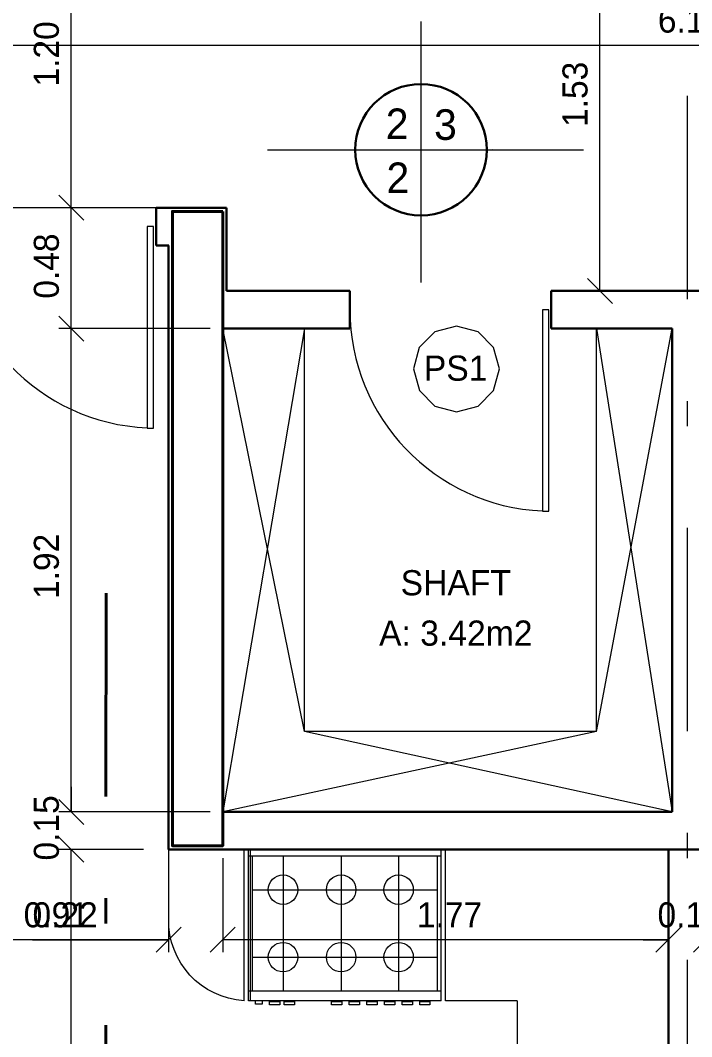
# Model space of a CAD drawing. Header units: metres. Extents: x 2.9 to 62.3, y 8 to 50.1.
# Drawn here: x 27.85 to 30.517, y 18.646 to 22.684 of the extents above; entities that cross this region are included whole.
import ezdxf
from ezdxf.enums import TextEntityAlignment as Align

# ---------------------------------------------------------------- set-up
doc = ezdxf.new("R2010")
doc.units = ezdxf.units.M
doc.header["$MEASUREMENT"] = 0
doc.linetypes.add('DGN Style 4', pattern=[1.616637, 0.807814, -0.403907, 0.00101, -0.403907])
doc.layers.get('Defpoints').update_dxf_attribs({"lineweight": 0})
for name, color, linetype, lineweight in [('00-EDIFICACOES TÉRREO', 7, 'Continuous', 0), ('CORNIJAS_VAR NA PLANTA PTIPO 1', 7, 'Continuous', 0), ('Cotas', 13, 'Continuous', 0), ('Level 12', 7, 'Continuous', 0), ('Level 14', 7, 'Continuous', 0), ('Level 3', 7, 'Continuous', 0), ('Level 36', 7, 'Continuous', 0), ('Level 45', 7, 'Continuous', 0), ('Level 7', 7, 'Continuous', 0)]:
    doc.layers.add(name, color=color, linetype=linetype, lineweight=lineweight)
doc.styles.add('Style-INTL_ENGINEERING', font='INTL_ENGINEERING.shx')
doc.dimstyles.get("Standard").update_dxf_attribs({"dimtxt": 0.18, "dimasz": 0.18, "dimexe": 0.18, "dimexo": 0.0625, "dimgap": 0.09, "dimtad": 0, "dimtih": 1, "dimtoh": 1, "dimdec": 4, "dimzin": 1, "dimdsep": 46, "dimtxsty": 'Standard', "dimcen": 0, "dimadec": 0, "dimazin": 0, "dimtfac": 1, "dimtdec": 4, "dimtofl": 0, "dimtmove": 0, "dimatfit": 3, "dimfxl": 0, "dimtolj": 1, "dimtzin": 1, "dimarcsym": 0})

# ---------------------------------------------------------------- blocks, each defined once
blk = doc.blocks.new('*U40')
at = {"layer": 'Level 36', "color": 172, "linetype": 'Continuous', "lineweight": 13}
for p, q in [((-0.3825, 0.308), (0.3825, 0.3081)), ((-0.3825, -0.292), (-0.3825, 0.308)), ((-0.3825, 0.283), (0.3825, 0.283)), ((-0.375, -0.2919), (-0.375, 0.308)), ((-0.3675, -0.2533), (-0.3675, 0.283)), ((-0.2445, -0.2533), (-0.2445, 0.283)), ((-0.0138, -0.2533), (-0.0138, 0.283)), ((0.2145, -0.2533), (0.2145, 0.283)), ((0.3675, -0.2533), (0.3675, 0.2831)), ((0.3825, -0.292), (0.3825, 0.3081)), ((-0.3675, 0.1489), (0.3675, 0.149)), ((-0.3675, -0.1192), (0.3675, -0.1192)), ((-0.3825, -0.2533), (0.3825, -0.2533)), ((0.3825, -0.292), (-0.3825, -0.292)), ((-0.3556, -0.3061), (-0.3556, -0.292)), ((-0.3291, -0.3061), (-0.3556, -0.3061)), ((-0.3291, -0.292), (-0.3291, -0.3061)), ((-0.2995, -0.308), (-0.2995, -0.2957)), ((-0.2995, -0.2957), (-0.2587, -0.2957)), ((-0.2587, -0.308), (-0.2995, -0.308)), ((-0.2587, -0.2957), (-0.2587, -0.308)), ((-0.2409, -0.308), (-0.2409, -0.2957)), ((-0.2409, -0.2957), (-0.2001, -0.2957)), ((-0.2001, -0.308), (-0.2409, -0.308)), ((-0.2001, -0.2957), (-0.2001, -0.308)), ((-0.0531, -0.308), (-0.0531, -0.2957)), ((-0.0531, -0.2957), (-0.0123, -0.2957)), ((-0.0122, -0.308), (-0.0531, -0.308)), ((-0.0123, -0.2957), (-0.0122, -0.308)), ((0.0169, -0.308), (0.0169, -0.2957)), ((0.0169, -0.2957), (0.0577, -0.2957)), ((0.0578, -0.3081), (0.0169, -0.308)), ((0.0577, -0.2957), (0.0578, -0.3081)), ((0.0869, -0.3081), (0.0869, -0.2957)), ((0.0869, -0.2957), (0.1278, -0.2957)), ((0.1277, -0.3081), (0.0869, -0.3081)), ((0.1278, -0.2957), (0.1277, -0.3081)), ((0.1569, -0.308), (0.1569, -0.2957)), ((0.1569, -0.2957), (0.1978, -0.2957)), ((0.1977, -0.308), (0.1569, -0.308)), ((0.1978, -0.2957), (0.1977, -0.308)), ((0.2269, -0.308), (0.2269, -0.2957)), ((0.2269, -0.2957), (0.2678, -0.2957)), ((0.2678, -0.3081), (0.2269, -0.308)), ((0.2678, -0.2957), (0.2678, -0.3081)), ((0.2969, -0.308), (0.2969, -0.2957)), ((0.2969, -0.2957), (0.3378, -0.2957)), ((0.3378, -0.308), (0.2969, -0.308)), ((0.3378, -0.2957), (0.3378, -0.308))]:
    blk.add_line(p, q, dxfattribs=at)
for centre in [(-0.2458, 0.1489), (-0.0151, 0.1489), (0.2132, 0.1489), (-0.2458, -0.1192), (-0.0151, -0.1192), (0.2132, -0.1192)]:
    blk.add_circle(centre, 0.0585, dxfattribs=at)
blk = doc.blocks.new('*U19')
at = {"layer": 'Level 36', "color": 172, "linetype": 'Continuous', "lineweight": 13}
for p, q in [((-2.0598, 1.1903), (-2.0598, 1.4802)), ((-1.7598, 0.8802), (-1.7598, 1.4802)), ((-0.9598, 0.8802), (-0.9598, 1.4802)), ((-0.675, 0.8802), (-0.9598, 0.8802)), ((-0.675, 0.8802), (-0.675, -1))]:
    blk.add_line(p, q, dxfattribs=at)
at = {"layer": 'Level 36', "color": 172, "linetype": 'Continuous', "lineweight": 13, "extrusion": (0, 0, -1)}
blk.add_arc((1.7419, 1.1977), 0.318, 273.2275, 1.3325, dxfattribs=at)
at = {"layer": 'Level 36', "color": 172, "linetype": 'Continuous', "lineweight": 13}
blk.add_blockref('*U40', (-1.3598, 1.1722), dxfattribs=at)
blk = doc.blocks.new('P80D_1')
at = {"layer": 'Level 14', "color": 7, "linetype": 'Continuous', "lineweight": 13}
for p, q in [((0.035, 0.875), (0.01, 0.875)), ((0.01, 0.875), (0.01, 0.075)), ((0.035, 0.075), (0.035, 0.875)), ((0.01, 0.075), (0.035, 0.075))]:
    blk.add_line(p, q, dxfattribs=at)
blk.add_arc((0, 0.0749), 0.8, 0.0001, 87.4926, dxfattribs=at)
at = {"layer": 'Level 7', "color": 7, "linetype": 'Continuous', "lineweight": 30}
for p, q in [((0, 0), (0, 0.15)), ((0.8, 0), (0.8, 0.15))]:
    blk.add_line(p, q, dxfattribs=at)
blk = doc.blocks.new('_Oblique')
at = {"color": 0, "linetype": 'ByBlock', "lineweight": -2}
blk.add_line((0.5, 0.5), (-0.5, -0.5), dxfattribs=at)
blk = doc.blocks.new('*D234')
at = {"layer": 'Cotas', "color": 2, "linetype": 'Continuous', "lineweight": 0}
for p, q in [((27.4235, 21.9886), (27.4235, 22.6349)), ((33.5753, 22.0385), (33.5753, 22.6349)), ((27.4235, 22.5854), (33.5753, 22.5854))]:
    blk.add_line(p, q, dxfattribs=at)
at = {"layer": 'Defpoints'}
for p in [(30.4994, 22.5854), (33.5753, 22.5854), (33.5753, 21.989), (27.4235, 21.9391)]:
    blk.add_point(p, dxfattribs=at)
at = {"layer": 'Cotas', "color": 2, "linetype": 'Continuous', "lineweight": 0, "xscale": 0.0995, "yscale": 0.0995, "zscale": 0.0995, "rotation": 180}
blk.add_blockref('_Oblique', (27.4235, 22.5854), dxfattribs=at)
at = {"layer": 'Cotas', "color": 2, "linetype": 'Continuous', "lineweight": 0, "xscale": 0.0995, "yscale": 0.0995, "zscale": 0.0995}
blk.add_blockref('_Oblique', (33.5753, 22.5854), dxfattribs=at)
at = {"layer": 'Cotas', "color": 2, "linetype": 'Continuous', "lineweight": 0, "style": 'Style-INTL_ENGINEERING'}
blk.add_text('6.15', height=0.0995, dxfattribs=at).set_placement((30.3829, 22.6847), align=Align.MIDDLE_LEFT)
blk = doc.blocks.new('*D396')
at = {"layer": 'Cotas', "color": 2, "linetype": 'Continuous', "lineweight": 0}
for p, q in [((30.5745, 19.3397), (30.5745, 17.5752)), ((30.4246, 17.4486), (30.4246, 17.6742)), ((30.3251, 17.6247), (30.4246, 17.6247)), ((30.6741, 17.6247), (30.5745, 17.6247))]:
    blk.add_line(p, q, dxfattribs=at)
at = {"layer": 'Defpoints'}
for p in [(30.5745, 19.3892), (30.4996, 17.6247), (30.5745, 17.6247), (30.4246, 17.3991)]:
    blk.add_point(p, dxfattribs=at)
at = {"layer": 'Cotas', "color": 2, "linetype": 'Continuous', "lineweight": 0, "xscale": 0.0995, "yscale": 0.0995, "zscale": 0.0995}
blk.add_blockref('_Oblique', (30.4246, 17.6247), dxfattribs=at)
at = {"layer": 'Cotas', "color": 2, "linetype": 'Continuous', "lineweight": 0, "xscale": 0.0995, "yscale": 0.0995, "zscale": 0.0995, "rotation": 180}
blk.add_blockref('_Oblique', (30.5745, 17.6247), dxfattribs=at)
at = {"layer": 'Cotas', "color": 2, "linetype": 'Continuous', "lineweight": 0, "style": 'Style-INTL_ENGINEERING'}
blk.add_text('0.15', height=0.0995, dxfattribs=at).set_placement((30.3815, 17.724), align=Align.MIDDLE_LEFT)
blk = doc.blocks.new('*D408')
at = {"layer": 'Cotas', "color": 2, "linetype": 'Continuous', "lineweight": 0}
for p, q in [((28.34, 19.3892), (28.0035, 19.3892)), ((28.053, 15.409), (28.053, 19.3892)), ((27.6241, 15.409), (28.1025, 15.409))]:
    blk.add_line(p, q, dxfattribs=at)
at = {"layer": 'Defpoints'}
for p in [(28.053, 19.3892), (28.3895, 19.3892), (28.053, 17.3991), (27.5746, 15.409)]:
    blk.add_point(p, dxfattribs=at)
at = {"layer": 'Cotas', "color": 2, "linetype": 'Continuous', "lineweight": 0, "xscale": 0.0995, "yscale": 0.0995, "zscale": 0.0995}
for p, rotation in [((28.053, 19.3892), 90), ((28.053, 15.409), 270)]:
    blk.add_blockref('_Oblique', p, dxfattribs=dict(at, rotation=rotation))
at = {"layer": 'Cotas', "color": 2, "linetype": 'Continuous', "lineweight": 0, "style": 'Style-INTL_ENGINEERING'}
blk.add_text('3.98', height=0.0995, rotation=90, dxfattribs=at).set_placement((27.9537, 17.257), align=Align.MIDDLE_LEFT)
blk = doc.blocks.new('*D409')
at = {"layer": 'Cotas', "color": 2, "linetype": 'Continuous', "lineweight": 0}
for p, q in [((28.053, 19.6387), (28.053, 19.5392)), ((28.605, 19.5392), (28.0035, 19.5392)), ((28.34, 19.3892), (28.0035, 19.3892)), ((28.053, 19.2897), (28.053, 19.3892))]:
    blk.add_line(p, q, dxfattribs=at)
at = {"layer": 'Defpoints'}
for p in [(28.053, 19.5392), (28.6545, 19.5392), (28.053, 19.4642), (28.3895, 19.3892)]:
    blk.add_point(p, dxfattribs=at)
at = {"layer": 'Cotas', "color": 2, "linetype": 'Continuous', "lineweight": 0, "xscale": 0.0995, "yscale": 0.0995, "zscale": 0.0995}
for p, rotation in [((28.053, 19.5392), 270), ((28.053, 19.3892), 90)]:
    blk.add_blockref('_Oblique', p, dxfattribs=dict(at, rotation=rotation))
at = {"layer": 'Cotas', "color": 2, "linetype": 'Continuous', "lineweight": 0, "style": 'Style-INTL_ENGINEERING'}
blk.add_text('0.15', height=0.0995, rotation=90, dxfattribs=at).set_placement((27.9537, 19.3462), align=Align.MIDDLE_LEFT)
blk = doc.blocks.new('*D410')
at = {"layer": 'Cotas', "color": 2, "linetype": 'Continuous', "lineweight": 0}
for p, q in [((28.605, 21.459), (28.0035, 21.459)), ((28.053, 19.5392), (28.053, 21.459)), ((28.605, 19.5392), (28.0035, 19.5392))]:
    blk.add_line(p, q, dxfattribs=at)
at = {"layer": 'Defpoints'}
for p in [(28.053, 21.459), (28.6545, 21.459), (28.053, 20.4991), (28.6545, 19.5392)]:
    blk.add_point(p, dxfattribs=at)
at = {"layer": 'Cotas', "color": 2, "linetype": 'Continuous', "lineweight": 0, "xscale": 0.0995, "yscale": 0.0995, "zscale": 0.0995}
for p, rotation in [((28.053, 21.459), 90), ((28.053, 19.5392), 270)]:
    blk.add_blockref('_Oblique', p, dxfattribs=dict(at, rotation=rotation))
at = {"layer": 'Cotas', "color": 2, "linetype": 'Continuous', "lineweight": 0, "style": 'Style-INTL_ENGINEERING'}
blk.add_text('1.92', height=0.0995, rotation=90, dxfattribs=at).set_placement((27.9537, 20.385), align=Align.MIDDLE_LEFT)
blk = doc.blocks.new('*D411')
at = {"layer": 'Cotas', "color": 2, "linetype": 'Continuous', "lineweight": 0}
for p, q in [((28.265, 21.939), (28.0035, 21.939)), ((28.053, 21.459), (28.053, 21.939)), ((28.605, 21.459), (28.0035, 21.459))]:
    blk.add_line(p, q, dxfattribs=at)
at = {"layer": 'Defpoints'}
for p in [(28.053, 21.939), (28.3145, 21.939), (28.053, 21.7241), (28.6545, 21.459)]:
    blk.add_point(p, dxfattribs=at)
at = {"layer": 'Cotas', "color": 2, "linetype": 'Continuous', "lineweight": 0, "xscale": 0.0995, "yscale": 0.0995, "zscale": 0.0995}
for p, rotation in [((28.053, 21.939), 90), ((28.053, 21.459), 270)]:
    blk.add_blockref('_Oblique', p, dxfattribs=dict(at, rotation=rotation))
at = {"layer": 'Cotas', "color": 2, "linetype": 'Continuous', "lineweight": 0, "style": 'Style-INTL_ENGINEERING'}
blk.add_text('0.48', height=0.0995, rotation=90, dxfattribs=at).set_placement((27.9537, 21.578), align=Align.MIDDLE_LEFT)
blk = doc.blocks.new('*D412')
at = {"layer": 'Cotas', "color": 2, "linetype": 'Continuous', "lineweight": 0}
for p, q in [((27.473, 23.139), (28.1025, 23.139)), ((28.053, 21.939), (28.053, 23.139)), ((28.265, 21.939), (28.0035, 21.939))]:
    blk.add_line(p, q, dxfattribs=at)
at = {"layer": 'Defpoints'}
for p in [(27.4235, 23.139), (28.053, 23.139), (28.053, 22.539), (28.3145, 21.939)]:
    blk.add_point(p, dxfattribs=at)
at = {"layer": 'Cotas', "color": 2, "linetype": 'Continuous', "lineweight": 0, "xscale": 0.0995, "yscale": 0.0995, "zscale": 0.0995}
for p, rotation in [((28.053, 23.139), 90), ((28.053, 21.939), 270)]:
    blk.add_blockref('_Oblique', p, dxfattribs=dict(at, rotation=rotation))
at = {"layer": 'Cotas', "color": 2, "linetype": 'Continuous', "lineweight": 0, "style": 'Style-INTL_ENGINEERING'}
blk.add_text('1.20', height=0.0995, rotation=90, dxfattribs=at).set_placement((27.9537, 22.421), align=Align.MIDDLE_LEFT)
blk = doc.blocks.new('*D469')
at = {"layer": 'Cotas', "color": 2, "linetype": 'Continuous', "lineweight": 0}
for p, q in [((30.4246, 19.3397), (30.4246, 18.9817)), ((30.5745, 19.3397), (30.5745, 18.9817)), ((30.3251, 19.0312), (30.4246, 19.0312)), ((30.6741, 19.0312), (30.5745, 19.0312))]:
    blk.add_line(p, q, dxfattribs=at)
at = {"layer": 'Defpoints'}
for p in [(30.4246, 19.3892), (30.5745, 19.3892), (30.4246, 19.0312), (30.4996, 19.0312)]:
    blk.add_point(p, dxfattribs=at)
at = {"layer": 'Cotas', "color": 2, "linetype": 'Continuous', "lineweight": 0, "xscale": 0.0995, "yscale": 0.0995, "zscale": 0.0995}
blk.add_blockref('_Oblique', (30.4246, 19.0312), dxfattribs=at)
at = {"layer": 'Cotas', "color": 2, "linetype": 'Continuous', "lineweight": 0, "xscale": 0.0995, "yscale": 0.0995, "zscale": 0.0995, "rotation": 180}
blk.add_blockref('_Oblique', (30.5745, 19.0312), dxfattribs=at)
at = {"layer": 'Cotas', "color": 2, "linetype": 'Continuous', "lineweight": 0, "style": 'Style-INTL_ENGINEERING'}
blk.add_text('0.15', height=0.0995, dxfattribs=at).set_placement((30.3815, 19.1304), align=Align.MIDDLE_LEFT)
blk = doc.blocks.new('*D470')
at = {"layer": 'Cotas', "color": 2, "linetype": 'Continuous', "lineweight": 0}
for p, q in [((28.6545, 19.3551), (28.6545, 18.9817)), ((30.4246, 19.3397), (30.4246, 18.9817)), ((30.4246, 19.0312), (28.6545, 19.0312))]:
    blk.add_line(p, q, dxfattribs=at)
at = {"layer": 'Defpoints'}
for p in [(28.6545, 19.4046), (30.4246, 19.3892), (28.6545, 19.0312), (29.5395, 19.0312)]:
    blk.add_point(p, dxfattribs=at)
at = {"layer": 'Cotas', "color": 2, "linetype": 'Continuous', "lineweight": 0, "xscale": 0.0995, "yscale": 0.0995, "zscale": 0.0995, "rotation": 180}
blk.add_blockref('_Oblique', (28.6545, 19.0312), dxfattribs=at)
at = {"layer": 'Cotas', "color": 2, "linetype": 'Continuous', "lineweight": 0, "xscale": 0.0995, "yscale": 0.0995, "zscale": 0.0995}
blk.add_blockref('_Oblique', (30.4246, 19.0312), dxfattribs=at)
at = {"layer": 'Cotas', "color": 2, "linetype": 'Continuous', "lineweight": 0, "style": 'Style-INTL_ENGINEERING'}
blk.add_text('1.77', height=0.0995, dxfattribs=at).set_placement((29.4258, 19.1304), align=Align.MIDDLE_LEFT)
blk = doc.blocks.new('*D471')
at = {"layer": 'Cotas', "color": 2, "linetype": 'Continuous', "lineweight": 0}
for p, q in [((28.4395, 19.3397), (28.4395, 18.9817)), ((28.6545, 19.3551), (28.6545, 18.9817)), ((27.8988, 19.0312), (28.4395, 19.0312)), ((28.754, 19.0312), (28.6545, 19.0312))]:
    blk.add_line(p, q, dxfattribs=at)
at = {"layer": 'Defpoints'}
for p in [(28.4395, 19.3892), (28.6545, 19.4046), (28.0449, 19.0312), (28.4395, 19.0312)]:
    blk.add_point(p, dxfattribs=at)
at = {"layer": 'Cotas', "color": 2, "linetype": 'Continuous', "lineweight": 0, "xscale": 0.0995, "yscale": 0.0995, "zscale": 0.0995}
blk.add_blockref('_Oblique', (28.4395, 19.0312), dxfattribs=at)
at = {"layer": 'Cotas', "color": 2, "linetype": 'Continuous', "lineweight": 0, "xscale": 0.0995, "yscale": 0.0995, "zscale": 0.0995, "rotation": 180}
blk.add_blockref('_Oblique', (28.6545, 19.0312), dxfattribs=at)
at = {"layer": 'Cotas', "color": 2, "linetype": 'Continuous', "lineweight": 0, "style": 'Style-INTL_ENGINEERING'}
blk.add_text('0.22', height=0.0995, dxfattribs=at).set_placement((27.8988, 19.1304), align=Align.MIDDLE_LEFT)
blk = doc.blocks.new('*D472')
at = {"layer": 'Cotas', "color": 2, "linetype": 'Continuous', "lineweight": 0}
for p, q in [((28.4395, 19.3397), (28.4395, 18.9817)), ((27.5246, 19.3095), (27.5246, 18.9817)), ((28.4395, 19.0312), (27.5246, 19.0312))]:
    blk.add_line(p, q, dxfattribs=at)
at = {"layer": 'Defpoints'}
for p in [(28.4395, 19.3892), (27.5246, 19.359), (27.5246, 19.0312), (27.982, 19.0312)]:
    blk.add_point(p, dxfattribs=at)
at = {"layer": 'Cotas', "color": 2, "linetype": 'Continuous', "lineweight": 0, "xscale": 0.0995, "yscale": 0.0995, "zscale": 0.0995, "rotation": 180}
blk.add_blockref('_Oblique', (27.5246, 19.0312), dxfattribs=at)
at = {"layer": 'Cotas', "color": 2, "linetype": 'Continuous', "lineweight": 0, "xscale": 0.0995, "yscale": 0.0995, "zscale": 0.0995}
blk.add_blockref('_Oblique', (28.4395, 19.0312), dxfattribs=at)
at = {"layer": 'Cotas', "color": 2, "linetype": 'Continuous', "lineweight": 0, "style": 'Style-INTL_ENGINEERING'}
blk.add_text('0.91', height=0.0995, dxfattribs=at).set_placement((27.8636, 19.1304), align=Align.MIDDLE_LEFT)
blk = doc.blocks.new('*D265')
at = {"layer": 'Cotas', "color": 2, "linetype": 'Continuous', "lineweight": 0}
for p, q in [((29.6115, 23.139), (30.2024, 23.139)), ((30.1529, 21.609), (30.1529, 23.139)), ((30.4601, 21.609), (30.1034, 21.609))]:
    blk.add_line(p, q, dxfattribs=at)
at = {"layer": 'Defpoints'}
for p in [(29.562, 23.139), (30.1529, 23.139), (30.1529, 22.374), (30.5096, 21.609)]:
    blk.add_point(p, dxfattribs=at)
at = {"layer": 'Cotas', "color": 2, "linetype": 'Continuous', "lineweight": 0, "xscale": 0.0995, "yscale": 0.0995, "zscale": 0.0995}
for p, rotation in [((30.1529, 23.139), 90), ((30.1529, 21.609), 270)]:
    blk.add_blockref('_Oblique', p, dxfattribs=dict(at, rotation=rotation))
at = {"layer": 'Cotas', "color": 2, "linetype": 'Continuous', "lineweight": 0, "style": 'Style-INTL_ENGINEERING'}
blk.add_text('1.53', height=0.0995, rotation=90, dxfattribs=at).set_placement((30.0537, 22.2603), align=Align.MIDDLE_LEFT)
blk = doc.blocks.new('*U149')
at = {"layer": '00-EDIFICACOES TÉRREO', "color": 4, "linetype": 'Continuous', "lineweight": 0, "flags": 128}
blk.add_lwpolyline([(0.003424, 0.000005), (0.002945, 0.001718), (0.001718, 0.002961), (0.000001, 0.003416), (-0.001712, 0.002959), (-0.00296, 0.001719), (-0.003415, 0.000002), (-0.002936, -0.001711), (-0.001723, -0.00295), (-0.000005, -0.003405), (0.001726, -0.002939), (0.002946, -0.001713)], close=True, dxfattribs=at)
at = {"layer": '00-EDIFICACOES TÉRREO', "color": 4, "linetype": 'Continuous', "lineweight": 0, "style": 'Style-INTL_ENGINEERING'}
blk.add_text('PS1', height=0.0019994, rotation=359.99988, dxfattribs=at).set_placement((-0.00259, -0.00093))
blk = doc.blocks.new('INDESP_1')
at = {"layer": 'Level 3', "color": 131, "linetype": 'Continuous', "lineweight": 0}
for p, q in [((0.015061, -0.013019), (0.015068, 0.01257)), ((0.000007, 0.000002), (0.030986, 0.000002))]:
    blk.add_line(p, q, dxfattribs=at)
at = {"layer": 'Level 3', "color": 131, "linetype": 'Continuous', "lineweight": 13}
blk.add_line((0.022096, 0.000001), (0.022128, 0.000018), dxfattribs=at)
at = {"layer": 'Level 3', "color": 131, "linetype": 'Continuous', "lineweight": 30}
blk.add_circle((0.015052, 0.000008), 0.006446, dxfattribs=at)
at = {"layer": 'Level 3', "color": 131, "linetype": 'Continuous', "lineweight": 30, "style": 'Style-INTL_ENGINEERING'}
for s, p in [('2', (0.011593, 0.001049)), ('3', (0.016333, 0.000975)), ('2', (0.011667, -0.004247))]:
    blk.add_text(s, height=0.003, rotation=0.00002, dxfattribs=at).set_placement(p)
blk = doc.blocks.new('*U161')
at = {"layer": 'Level 3', "color": 2, "linetype": 'DGN Style 4', "lineweight": 40}
blk.add_line((-0.0555, -2.1144), (-0.053, 0.7084), dxfattribs=at)
blk = doc.blocks.new('P80D_1_1')
at = {"color": 7, "linetype": 'Continuous', "lineweight": 13}
for p, q in [((0.035, 0.875), (0.01, 0.875)), ((0.01, 0.875), (0.01, 0.075)), ((0.035, 0.075), (0.035, 0.875)), ((0.01, 0.075), (0.035, 0.075))]:
    blk.add_line(p, q, dxfattribs=at)
at = {"color": 7, "linetype": 'Continuous', "lineweight": 30}
for p, q in [((0, 0), (0, 0.15)), ((0.8, 0), (0.8, 0.15))]:
    blk.add_line(p, q, dxfattribs=at)
at = {"color": 7, "linetype": 'Continuous', "lineweight": 13}
blk.add_arc((0, 0.0749), 0.8, 0.0001, 87.4926, dxfattribs=at)

msp = doc.modelspace()

# ---------------------------------------------------------------- linework, layer by layer
at = {"layer": 'CORNIJAS_VAR NA PLANTA PTIPO 1', "color": 7, "linetype": 'Continuous', "lineweight": 0}
msp.add_line((28.3897, 21.939), (27.5897, 21.9391), dxfattribs=at)
at = {"layer": 'CORNIJAS_VAR NA PLANTA PTIPO 1', "color": 7, "linetype": 'Continuous', "lineweight": 30}
for p, q in [((28.4395, 21.939), (28.3897, 21.939)), ((28.4397, 21.789), (28.3897, 21.789)), ((30.4245, 19.3892), (30.4245, 15.409))]:
    msp.add_line(p, q, dxfattribs=at)
at = {"layer": 'Defpoints', "color": 3, "linetype": 'DGN Style 4', "lineweight": 0}
msp.add_line((30.4996, 27.5301), (30.4996, 11.4338), dxfattribs=at)
at = {"layer": 'Level 45', "color": 7, "linetype": 'Continuous', "lineweight": 30}
for p, q in [((28.4395, 21.939), (28.6695, 21.939)), ((28.6695, 21.609), (28.6695, 21.939)), ((28.4395, 19.3892), (28.4395, 21.789)), ((29.1595, 21.609), (28.6695, 21.609)), ((29.9596, 21.609), (31.0596, 21.609)), ((29.1596, 21.459), (28.6545, 21.459)), ((29.9596, 21.459), (30.4396, 21.459)), ((30.4396, 19.5392), (30.4396, 21.459)), ((30.4396, 19.5392), (28.6545, 19.5392)), ((32.5895, 19.3892), (28.4395, 19.3892))]:
    msp.add_line(p, q, dxfattribs=at)
at = {"layer": 'Level 45', "color": 7, "linetype": 'Continuous', "lineweight": 0}
for p, q in [((28.9796, 19.859), (28.6545, 21.459)), ((28.9796, 21.459), (28.6545, 19.5392)), ((30.1396, 19.859), (30.4396, 21.459)), ((30.1396, 21.459), (30.4396, 19.5392)), ((30.1396, 19.859), (28.6545, 19.5392)), ((30.4396, 19.5392), (28.9796, 19.859)), ((30.1396, 19.859), (28.9796, 19.859))]:
    msp.add_line(p, q, dxfattribs=at)
at = {"layer": 'Level 45', "color": 7, "linetype": 'Continuous', "lineweight": 13}
for p, q in [((28.9796, 19.859), (28.9796, 21.459)), ((30.1396, 19.859), (30.1396, 21.459))]:
    msp.add_line(p, q, dxfattribs=at)
at = {"layer": 'Level 45', "color": 21, "linetype": 'Continuous', "lineweight": 40, "flags": 128}
msp.add_lwpolyline([(28.6545, 21.9246), (28.4545, 21.9246), (28.4545, 19.4046), (28.6545, 19.4046)], close=True, dxfattribs=at)

# ---------------------------------------------------------------- block references
at = {"layer": '00-EDIFICACOES TÉRREO', "color": 4, "linetype": 'Continuous', "lineweight": 0, "xscale": 50.00000000487893, "yscale": 50.00000000487893, "zscale": 50.00000000487893, "rotation": 0.0008004141529982}
msp.add_blockref('*U149', (29.5828, 21.2986), dxfattribs=at)
at = {"layer": 'Level 3', "color": 2, "linetype": 'Continuous', "lineweight": 30}
msp.add_blockref('*U161', (28.2443, 19.9991), dxfattribs=at)
at = {"layer": 'Level 3', "color": 131, "linetype": 'Continuous', "lineweight": 30, "xscale": 40.50002794240174, "yscale": 40.50002794240174, "zscale": 40.50002794240174, "rotation": 0.0006587766262007}
msp.add_blockref('INDESP_1', (28.8324, 22.1694), dxfattribs=at)
at = {"layer": 'Level 36', "color": 172, "linetype": 'Continuous', "lineweight": 13}
msp.add_blockref('*U19', (30.4996, 17.909), dxfattribs=at)
at = {"layer": 'Level 45', "color": 7, "linetype": 'Continuous', "lineweight": 30, "xscale": 1.000000000010841, "yscale": 1.000000000010841, "rotation": 179.9997331952823}
msp.add_blockref('P80D_1_1', (29.9596, 21.609), dxfattribs=at)
at = {"layer": 'Level 7', "color": 7, "linetype": 'Continuous', "lineweight": 30, "xscale": 1.000000000010841, "yscale": 1.000000000010841, "rotation": 179.9997331952823}
msp.add_blockref('P80D_1', (28.3897, 21.9391), dxfattribs=at)

# ---------------------------------------------------------------- texts
at = {"layer": 'Level 12', "color": 2, "linetype": 'Continuous', "lineweight": 13, "insert": (29.5802, 20.3488), "char_height": 0.1, "attachment_point": 5, "line_spacing_factor": 1.200006, "style": 'Style-INTL_ENGINEERING'}
msp.add_mtext('SHAFT\\PA: 3.42m2\\P', dxfattribs=at)

# ---------------------------------------------------------------- dimensions: what is measured, and where the dimension line sits
at = {"layer": 'Cotas', "color": 2, "linetype": 'Continuous', "lineweight": 0}
for base, p1, p2, angle, override, picture, middle in [((28.053, 23.139), (28.3145, 21.939), (27.4235, 23.139), 90, {"dimtxt": 0.0995, "dimasz": 0.0995, "dimexe": 0.0495, "dimexo": 0.0495, "dimgap": 0.0495, "dimtad": 1, "dimtih": 0, "dimtoh": 0, "dimdec": 2, "dimzin": 3, "dimtxsty": 'Style-INTL_ENGINEERING', "dimblk": 'Oblique', "dimclre": 2, "dimtdec": 2, "dimatfit": 1, "dimfrac": 2, "dimtolj": 0, "dimtzin": 3, "dimlwe": 0}, '*D412', (28.053, 22.539)), ((30.1529, 23.139), (30.5096, 21.609), (29.562, 23.139), 90, {"dimtxt": 0.0995, "dimasz": 0.0995, "dimexe": 0.0495, "dimexo": 0.0495, "dimgap": 0.0495, "dimtad": 1, "dimtih": 0, "dimtoh": 0, "dimdec": 2, "dimzin": 3, "dimtxsty": 'Style-INTL_ENGINEERING', "dimblk": 'Oblique', "dimclre": 2, "dimtdec": 2, "dimatfit": 1, "dimtolj": 0, "dimtzin": 3, "dimlwe": 0}, '*D265', (30.1529, 22.374)), ((28.053, 21.459), (28.6545, 19.5392), (28.6545, 21.459), 90, {"dimtxt": 0.0995, "dimasz": 0.0995, "dimexe": 0.0495, "dimexo": 0.0495, "dimgap": 0.0495, "dimtad": 1, "dimtih": 0, "dimtoh": 0, "dimdec": 2, "dimzin": 3, "dimtxsty": 'Style-INTL_ENGINEERING', "dimblk": 'Oblique', "dimclre": 2, "dimtdec": 2, "dimatfit": 1, "dimfrac": 2, "dimtolj": 0, "dimtzin": 3, "dimlwe": 0}, '*D410', (28.053, 20.4991)), ((28.053, 19.3892), (27.5746, 15.409), (28.3895, 19.3892), 90, {"dimtxt": 0.0995, "dimasz": 0.0995, "dimexe": 0.0495, "dimexo": 0.0495, "dimgap": 0.0495, "dimtad": 1, "dimtih": 0, "dimtoh": 0, "dimdec": 2, "dimzin": 3, "dimtxsty": 'Style-INTL_ENGINEERING', "dimblk": 'Oblique', "dimclre": 2, "dimtdec": 2, "dimatfit": 1, "dimfrac": 2, "dimtolj": 0, "dimtzin": 3, "dimlwe": 0}, '*D408', (28.053, 17.3991)), ((27.5246, 19.0312), (28.4395, 19.3892), (27.5246, 19.359), 180, {"dimtxt": 0.0995, "dimasz": 0.0995, "dimexe": 0.0495, "dimexo": 0.0495, "dimgap": 0.0495, "dimtad": 1, "dimtih": 0, "dimtoh": 0, "dimdec": 2, "dimzin": 3, "dimtxsty": 'Style-INTL_ENGINEERING', "dimblk": 'Oblique', "dimclre": 2, "dimtdec": 2, "dimatfit": 1, "dimtolj": 0, "dimtzin": 3, "dimlwe": 0}, '*D472', (27.982, 19.0312)), ((28.6545, 19.0312), (30.4245, 19.3892), (28.6545, 19.4046), 180, {"dimtxt": 0.0995, "dimasz": 0.0995, "dimexe": 0.0495, "dimexo": 0.0495, "dimgap": 0.0495, "dimtad": 1, "dimtih": 0, "dimtoh": 0, "dimdec": 2, "dimzin": 3, "dimtxsty": 'Style-INTL_ENGINEERING', "dimblk": 'Oblique', "dimclre": 2, "dimtdec": 2, "dimatfit": 1, "dimtolj": 0, "dimtzin": 3, "dimlwe": 0}, '*D470', (29.5395, 19.0312))]:
    dim = msp.add_linear_dim(base=base, p1=p1, p2=p2, angle=angle, dimstyle='Standard', override=override, dxfattribs=at)
    dim.commit()
    dim.dimension.update_dxf_attribs({"geometry": picture, "text_midpoint": middle})
dim = msp.add_linear_dim(base=(33.5753, 22.5854), p1=(27.4235, 21.9391), p2=(33.5753, 21.989), dimstyle='Standard', override={"dimtxt": 0.0995, "dimasz": 0.0995, "dimexe": 0.0495, "dimexo": 0.0495, "dimgap": 0.0495, "dimtad": 1, "dimtih": 0, "dimtoh": 0, "dimdec": 2, "dimzin": 3, "dimtxsty": 'Style-INTL_ENGINEERING', "dimblk": 'Oblique', "dimclre": 2, "dimtdec": 2, "dimatfit": 1, "dimfrac": 2, "dimtolj": 0, "dimtzin": 3, "dimlwe": 0}, dxfattribs=at)
dim.commit()
dim.dimension.update_dxf_attribs({"geometry": '*D234', "text_midpoint": (30.4994, 22.5854)})
for base, p1, p2, angle, override, picture, middle in [((28.053, 21.939), (28.6545, 21.459), (28.3145, 21.939), 90, {"dimtxt": 0.0995, "dimasz": 0.0995, "dimexe": 0.0495, "dimexo": 0.0495, "dimgap": 0.0495, "dimtad": 1, "dimtih": 0, "dimtoh": 0, "dimdec": 2, "dimzin": 3, "dimtxsty": 'Style-INTL_ENGINEERING', "dimblk": 'Oblique', "dimclre": 2, "dimtdec": 2, "dimatfit": 1, "dimfrac": 2, "dimtolj": 0, "dimtzin": 3, "dimlwe": 0}, '*D411', (28.053, 21.7241)), ((28.053, 19.5392), (28.3895, 19.3892), (28.6545, 19.5392), 90, {"dimtxt": 0.0995, "dimasz": 0.0995, "dimexe": 0.0495, "dimexo": 0.0495, "dimgap": 0.0495, "dimtad": 1, "dimtih": 0, "dimtoh": 0, "dimdec": 2, "dimzin": 3, "dimtxsty": 'Style-INTL_ENGINEERING', "dimblk": 'Oblique', "dimclre": 2, "dimtdec": 2, "dimatfit": 1, "dimfrac": 2, "dimtolj": 0, "dimtzin": 3, "dimlwe": 0}, '*D409', (28.053, 19.4642)), ((28.439525894, 19.03119), (28.654525894, 19.4046296026), (28.439525894, 19.3892441148), 180, {"dimtxt": 0.0995, "dimasz": 0.0995, "dimexe": 0.0495, "dimexo": 0.0495, "dimgap": 0.0495, "dimtad": 1, "dimtih": 0, "dimtoh": 0, "dimdec": 2, "dimzin": 3, "dimtxsty": 'Style-INTL_ENGINEERING', "dimblk": 'Oblique', "dimclre": 2, "dimtdec": 2, "dimatfit": 1, "dimtolj": 0, "dimtzin": 3, "dimlwe": 0}, '*D471', (28.0449346242, 19.03119)), ((30.4245, 19.0312), (30.5745, 19.3892), (30.4245, 19.3892), 180, {"dimtxt": 0.0995, "dimasz": 0.0995, "dimexe": 0.0495, "dimexo": 0.0495, "dimgap": 0.0495, "dimtad": 1, "dimtih": 0, "dimtoh": 0, "dimdec": 2, "dimzin": 3, "dimtxsty": 'Style-INTL_ENGINEERING', "dimblk": 'Oblique', "dimclre": 2, "dimtdec": 2, "dimatfit": 1, "dimtolj": 0, "dimtzin": 3, "dimlwe": 0}, '*D469', (30.4996, 19.0312))]:
    dim = msp.add_linear_dim(base=base, p1=p1, p2=p2, angle=angle, dimstyle='Standard', override=override, dxfattribs=at)
    dim.commit()
    dim.dimension.update_dxf_attribs({"geometry": picture, "text_midpoint": middle, "dimtype": 160})
dim = msp.add_linear_dim(base=(30.5745, 17.6247), p1=(30.4245, 17.3991), p2=(30.5745, 19.3892), dimstyle='Standard', override={"dimtxt": 0.0995, "dimasz": 0.0995, "dimexe": 0.0495, "dimexo": 0.0495, "dimgap": 0.0495, "dimtad": 1, "dimtih": 0, "dimtoh": 0, "dimdec": 2, "dimzin": 3, "dimtxsty": 'Style-INTL_ENGINEERING', "dimblk": 'Oblique', "dimclre": 2, "dimtdec": 2, "dimatfit": 1, "dimtolj": 0, "dimtzin": 3, "dimlwe": 0}, dxfattribs=at)
dim.commit()
dim.dimension.update_dxf_attribs({"geometry": '*D396', "text_midpoint": (30.4996, 17.6247), "dimtype": 160})

doc.saveas('drawing.dxf')
